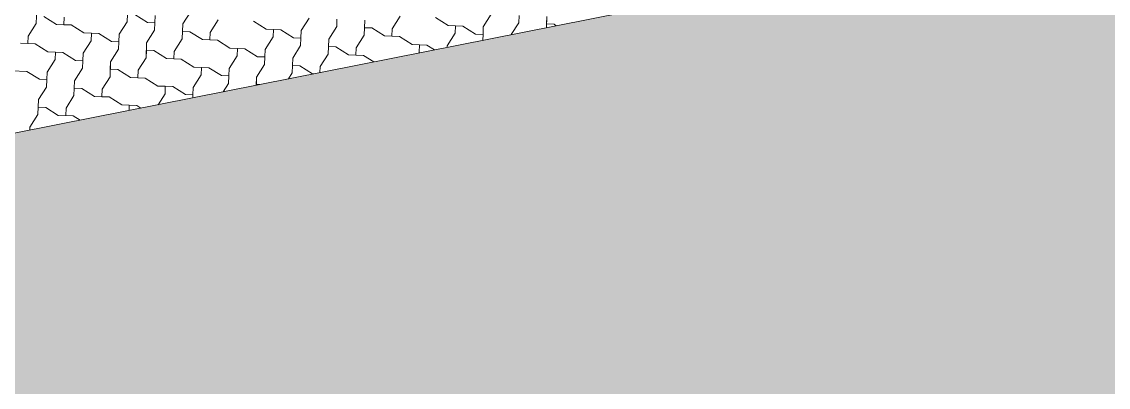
# Model space of a CAD drawing. Header units: metres. Extents: x -111189 to -108577, y -72951 to -72647.
# Drawn here: x -110727.85 to -110724.077, y -72942.957 to -72941.686 of the extents above; entities that cross this region are included whole.
import ezdxf

# ---------------------------------------------------------------- set-up
doc = ezdxf.new("R2010")
doc.units = ezdxf.units.M
doc.header["$MEASUREMENT"] = 0
doc.set_wipeout_variables(frame=1)
doc.linetypes.add('Dot & Dashed', pattern=[0.670278, 0.3175, -0.176389, 0, -0.176389])
doc.linetypes.add('Wipeout_Contour', pattern=[1, 0, -1])
for name, color, linetype in [('Planta Piso -1_1_0', 7, 'Continuous'), ('Planta Piso -1_1_01 - TERRENO PROPOSTO', 7, 'Continuous'), ('Planta Piso -1_1_02 - ESTRADAS', 7, 'Continuous'), ('Planta Piso -1_1_02 - PASSEIOS', 7, 'Continuous')]:
    doc.layers.add(name, color=color, linetype=linetype)

# ---------------------------------------------------------------- blocks, each defined once
blk = doc.blocks.new('*X139', base_point=(-110755.4355, -72968.689))
at = {"layer": 'Planta Piso -1_1_02 - PASSEIOS', "color": 253, "linetype": 'Continuous', "lineweight": 9, "ltscale": 1000}
for p, q in [((-110727.8005, -72941.6929), (-110727.7984, -72941.6412)), ((-110727.2913, -72941.6941), (-110727.2636, -72941.6503)), ((-110727.2913, -72941.6941), (-110727.2636, -72941.6503)), ((-110727.8281, -72941.7367), (-110727.8005, -72941.6929)), ((-110727.8281, -72941.7367), (-110727.8005, -72941.6929)), ((-110727.8005, -72941.6929), (-110727.7995, -72941.667)), ((-110727.7736, -72941.6681), (-110727.7298, -72941.6957)), ((-110727.7029, -72941.6709), (-110727.704, -72941.6967)), ((-110727.7029, -72941.6709), (-110727.704, -72941.6967)), ((-110727.512, -72941.7302), (-110727.4843, -72941.6865)), ((-110727.4843, -72941.6865), (-110727.4833, -72941.6606)), ((-110727.4574, -72941.6616), (-110727.4137, -72941.6893)), ((-110727.4137, -72941.6893), (-110727.3878, -72941.6903)), ((-110727.3888, -72941.7162), (-110727.3878, -72941.6903)), ((-110727.3888, -72941.7162), (-110727.3878, -72941.6903)), ((-110727.3868, -72941.6644), (-110727.3878, -72941.6903)), ((-110727.1958, -72941.7238), (-110727.1682, -72941.68)), ((-110727.1958, -72941.7238), (-110727.1682, -72941.68)), ((-110727.0458, -72941.6849), (-110727.002, -72941.7125)), ((-110727.0458, -72941.6849), (-110727.002, -72941.7125)), ((-110726.8796, -72941.7174), (-110726.852, -72941.6736)), ((-110726.7565, -72941.7033), (-110726.7555, -72941.6774)), ((-110726.7565, -72941.7033), (-110726.7555, -72941.6774)), ((-110726.661, -72941.733), (-110726.659, -72941.6812)), ((-110726.659, -72941.6812), (-110726.66, -72941.7071)), ((-110726.5635, -72941.7109), (-110726.5358, -72941.6672)), ((-110726.5635, -72941.7109), (-110726.5358, -72941.6672)), ((-110726.4135, -72941.672), (-110726.3697, -72941.6996)), ((-110726.4135, -72941.672), (-110726.3697, -72941.6996)), ((-110726.2473, -72941.7045), (-110726.2197, -72941.6607)), ((-110726.15, -72941.7312), (-110726.1242, -72941.6904)), ((-110726.15, -72941.7312), (-110726.1242, -72941.6904)), ((-110726.1242, -72941.6904), (-110726.1232, -72941.6645)), ((-110726.1242, -72941.6904), (-110726.1232, -72941.6645)), ((-110726.0282, -72941.707), (-110726.0266, -72941.6684)), ((-110726.0266, -72941.6684), (-110726.0277, -72941.6942)), ((-110727.7298, -72941.6957), (-110727.6781, -72941.6978)), ((-110727.6781, -72941.6978), (-110727.704, -72941.6967)), ((-110727.6781, -72941.6978), (-110727.6343, -72941.7254)), ((-110727.6781, -72941.6978), (-110727.6343, -72941.7254)), ((-110727.6343, -72941.7254), (-110727.6085, -72941.7264)), ((-110727.6343, -72941.7254), (-110727.5826, -72941.7274)), ((-110727.6095, -72941.7523), (-110727.6085, -72941.7264)), ((-110727.5826, -72941.7274), (-110727.5388, -72941.7551)), ((-110727.512, -72941.7302), (-110727.513, -72941.7561)), ((-110727.4165, -72941.7599), (-110727.3888, -72941.7162)), ((-110727.4165, -72941.7599), (-110727.3888, -72941.7162)), ((-110727.2933, -72941.7458), (-110727.2913, -72941.6941)), ((-110727.2933, -72941.7458), (-110727.2923, -72941.72)), ((-110727.2913, -72941.6941), (-110727.2923, -72941.72)), ((-110727.2664, -72941.721), (-110727.2923, -72941.72)), ((-110727.2664, -72941.721), (-110727.2227, -72941.7486)), ((-110727.1958, -72941.7238), (-110727.1968, -72941.7497)), ((-110727.1958, -72941.7238), (-110727.1968, -72941.7497)), ((-110727.002, -72941.7125), (-110726.9761, -72941.7135)), ((-110727.002, -72941.7125), (-110726.9503, -72941.7146)), ((-110726.9772, -72941.7394), (-110726.9761, -72941.7135)), ((-110726.9503, -72941.7146), (-110726.9065, -72941.7422)), ((-110726.8796, -72941.7174), (-110726.8807, -72941.7432)), ((-110726.7841, -72941.747), (-110726.7565, -72941.7033)), ((-110726.7841, -72941.747), (-110726.7565, -72941.7033)), ((-110726.661, -72941.733), (-110726.66, -72941.7071)), ((-110726.6341, -72941.7081), (-110726.66, -72941.7071)), ((-110726.6341, -72941.7081), (-110726.5904, -72941.7358)), ((-110726.5635, -72941.7109), (-110726.5645, -72941.7368)), ((-110726.5635, -72941.7109), (-110726.5645, -72941.7368)), ((-110726.3725, -72941.7703), (-110726.3448, -72941.7265)), ((-110726.3697, -72941.6996), (-110726.3438, -72941.7007)), ((-110726.3697, -72941.6996), (-110726.318, -72941.7017)), ((-110726.3448, -72941.7265), (-110726.3438, -72941.7007)), ((-110726.318, -72941.7017), (-110726.2742, -72941.7293)), ((-110726.2742, -72941.7293), (-110726.2483, -72941.7303)), ((-110726.2491, -72941.751), (-110726.2483, -72941.7303)), ((-110726.2491, -72941.751), (-110726.2483, -72941.7303)), ((-110726.2473, -72941.7045), (-110726.2483, -72941.7303)), ((-110726.0282, -72941.707), (-110726.0277, -72941.6942)), ((-110726.0018, -72941.6953), (-110726.0277, -72941.6942)), ((-110726.0018, -72941.6953), (-110725.9939, -72941.7002)), ((-110727.855, -72941.7615), (-110727.8033, -72941.7636)), ((-110727.8281, -72941.7367), (-110727.8291, -72941.7625)), ((-110727.8281, -72941.7367), (-110727.8291, -72941.7625)), ((-110727.8033, -72941.7636), (-110727.8291, -72941.7625)), ((-110727.8033, -72941.7636), (-110727.7595, -72941.7912)), ((-110727.8033, -72941.7636), (-110727.7595, -72941.7912)), ((-110727.6371, -72941.796), (-110727.6095, -72941.7523)), ((-110727.5388, -72941.7551), (-110727.513, -72941.7561)), ((-110727.514, -72941.782), (-110727.513, -72941.7561)), ((-110727.514, -72941.782), (-110727.513, -72941.7561)), ((-110727.4185, -72941.8116), (-110727.4165, -72941.7599)), ((-110727.4165, -72941.7599), (-110727.4175, -72941.7858)), ((-110727.321, -72941.7896), (-110727.2933, -72941.7458)), ((-110727.321, -72941.7896), (-110727.2933, -72941.7458)), ((-110727.2227, -72941.7486), (-110727.171, -72941.7507)), ((-110727.171, -72941.7507), (-110727.1968, -72941.7497)), ((-110727.171, -72941.7507), (-110727.1272, -72941.7783)), ((-110727.171, -72941.7507), (-110727.1272, -72941.7783)), ((-110727.0048, -72941.7832), (-110726.9772, -72941.7394)), ((-110726.9065, -72941.7422), (-110726.8807, -72941.7432)), ((-110726.8817, -72941.7691), (-110726.8807, -72941.7432)), ((-110726.8817, -72941.7691), (-110726.8807, -72941.7432)), ((-110726.7862, -72941.7988), (-110726.7841, -72941.747)), ((-110726.7841, -72941.747), (-110726.7852, -72941.7729)), ((-110726.6886, -72941.7767), (-110726.661, -72941.733)), ((-110726.6886, -72941.7767), (-110726.661, -72941.733)), ((-110726.5904, -72941.7358), (-110726.5386, -72941.7378)), ((-110726.5386, -72941.7378), (-110726.5645, -72941.7368)), ((-110726.5386, -72941.7378), (-110726.4949, -72941.7654)), ((-110726.5386, -72941.7378), (-110726.4949, -72941.7654)), ((-110726.4949, -72941.7654), (-110726.469, -72941.7665)), ((-110726.4949, -72941.7654), (-110726.4431, -72941.7675)), ((-110726.47, -72941.7923), (-110726.469, -72941.7665)), ((-110726.4431, -72941.7675), (-110726.4166, -72941.7842)), ((-110727.7595, -72941.7912), (-110727.7336, -72941.7922)), ((-110727.7595, -72941.7912), (-110727.7078, -72941.7932)), ((-110727.7347, -72941.8181), (-110727.7336, -72941.7922)), ((-110727.7078, -72941.7932), (-110727.664, -72941.8209)), ((-110727.6371, -72941.796), (-110727.6382, -72941.8219)), ((-110727.5416, -72941.8257), (-110727.514, -72941.782)), ((-110727.5416, -72941.8257), (-110727.514, -72941.782)), ((-110727.4185, -72941.8116), (-110727.4175, -72941.7858)), ((-110727.3916, -72941.7868), (-110727.4175, -72941.7858)), ((-110727.3916, -72941.7868), (-110727.3479, -72941.8144)), ((-110727.321, -72941.7896), (-110727.322, -72941.8155)), ((-110727.321, -72941.7896), (-110727.322, -72941.8155)), ((-110727.13, -72941.849), (-110727.1023, -72941.8052)), ((-110727.1272, -72941.7783), (-110727.1013, -72941.7793)), ((-110727.1272, -72941.7783), (-110727.0755, -72941.7804)), ((-110727.1023, -72941.8052), (-110727.1013, -72941.7793)), ((-110727.0755, -72941.7804), (-110727.0317, -72941.808)), ((-110727.0048, -72941.7832), (-110727.0058, -72941.809)), ((-110726.9093, -72941.8129), (-110726.8817, -72941.7691)), ((-110726.9093, -72941.8129), (-110726.8817, -72941.7691)), ((-110726.8138, -72941.8425), (-110726.7862, -72941.7988)), ((-110726.8138, -72941.8425), (-110726.7862, -72941.7988)), ((-110726.7862, -72941.7988), (-110726.7852, -72941.7729)), ((-110726.7593, -72941.7739), (-110726.7852, -72941.7729)), ((-110726.7593, -72941.7739), (-110726.7155, -72941.8016)), ((-110726.7155, -72941.8016), (-110726.6638, -72941.8036)), ((-110726.6886, -72941.7767), (-110726.6897, -72941.8026)), ((-110726.6886, -72941.7767), (-110726.6897, -72941.8026)), ((-110726.6638, -72941.8036), (-110726.6897, -72941.8026)), ((-110726.6638, -72941.8036), (-110726.628, -72941.8262)), ((-110726.6638, -72941.8036), (-110726.628, -72941.8262)), ((-110726.4718, -72941.7952), (-110726.47, -72941.7923)), ((-110726.3725, -72941.7703), (-110726.3727, -72941.7755)), ((-110727.7623, -72941.8619), (-110727.7347, -72941.8181)), ((-110727.664, -72941.8209), (-110727.6382, -72941.8219)), ((-110727.6392, -72941.8478), (-110727.6382, -72941.8219)), ((-110727.6392, -72941.8478), (-110727.6382, -72941.8219)), ((-110727.5437, -72941.8775), (-110727.5416, -72941.8257)), ((-110727.5416, -72941.8257), (-110727.5427, -72941.8516)), ((-110727.4461, -72941.8554), (-110727.4185, -72941.8116)), ((-110727.4461, -72941.8554), (-110727.4185, -72941.8116)), ((-110727.3479, -72941.8144), (-110727.2961, -72941.8165)), ((-110727.2961, -72941.8165), (-110727.322, -72941.8155)), ((-110727.2961, -72941.8165), (-110727.2524, -72941.8441)), ((-110727.2961, -72941.8165), (-110727.2524, -72941.8441)), ((-110727.0345, -72941.8787), (-110727.0069, -72941.8349)), ((-110727.0345, -72941.8787), (-110727.0069, -72941.8349)), ((-110727.0317, -72941.808), (-110727.0058, -72941.809)), ((-110727.0069, -72941.8349), (-110727.0058, -72941.809)), ((-110727.0069, -72941.8349), (-110727.0058, -72941.809)), ((-110726.9114, -72941.8646), (-110726.9093, -72941.8129)), ((-110726.9114, -72941.8646), (-110726.9103, -72941.8387)), ((-110726.9093, -72941.8129), (-110726.9103, -72941.8387)), ((-110726.8845, -72941.8397), (-110726.9103, -72941.8387)), ((-110726.8845, -72941.8397), (-110726.8407, -72941.8674)), ((-110726.8138, -72941.8425), (-110726.8146, -72941.8634)), ((-110726.8138, -72941.8425), (-110726.8146, -72941.8634)), ((-110727.8847, -72941.857), (-110727.833, -72941.8591)), ((-110727.833, -72941.8591), (-110727.7892, -72941.8867)), ((-110727.7623, -72941.8619), (-110727.7633, -72941.8877)), ((-110727.6668, -72941.8915), (-110727.6392, -72941.8478)), ((-110727.6668, -72941.8915), (-110727.6392, -72941.8478)), ((-110727.5713, -72941.9212), (-110727.5437, -72941.8775)), ((-110727.5713, -72941.9212), (-110727.5437, -72941.8775)), ((-110727.5437, -72941.8775), (-110727.5427, -72941.8516)), ((-110727.5168, -72941.8526), (-110727.5427, -72941.8516)), ((-110727.5168, -72941.8526), (-110727.473, -72941.8803)), ((-110727.473, -72941.8803), (-110727.4213, -72941.8823)), ((-110727.4461, -72941.8554), (-110727.4472, -72941.8813)), ((-110727.4461, -72941.8554), (-110727.4472, -72941.8813)), ((-110727.4213, -72941.8823), (-110727.4472, -72941.8813)), ((-110727.2552, -72941.9148), (-110727.2275, -72941.871)), ((-110727.2524, -72941.8441), (-110727.2265, -72941.8452)), ((-110727.2524, -72941.8441), (-110727.2006, -72941.8462)), ((-110727.2275, -72941.871), (-110727.2265, -72941.8452)), ((-110727.2006, -72941.8462), (-110727.1569, -72941.8738)), ((-110727.1569, -72941.8738), (-110727.131, -72941.8748)), ((-110727.132, -72941.9007), (-110727.131, -72941.8748)), ((-110727.132, -72941.9007), (-110727.131, -72941.8748)), ((-110727.13, -72941.849), (-110727.131, -72941.8748)), ((-110727.0356, -72941.9073), (-110727.0345, -72941.8787)), ((-110727.0345, -72941.8787), (-110727.0355, -72941.9045)), ((-110726.9244, -72941.8852), (-110726.9114, -72941.8646)), ((-110726.9244, -72941.8852), (-110726.9114, -72941.8646)), ((-110726.8407, -72941.8674), (-110726.8359, -72941.8676)), ((-110727.792, -72941.9573), (-110727.7644, -72941.9136)), ((-110727.792, -72941.9573), (-110727.7644, -72941.9136)), ((-110727.7892, -72941.8867), (-110727.7633, -72941.8877)), ((-110727.7644, -72941.9136), (-110727.7633, -72941.8877)), ((-110727.7644, -72941.9136), (-110727.7633, -72941.8877)), ((-110727.6689, -72941.9433), (-110727.6668, -72941.8915)), ((-110727.6689, -72941.9433), (-110727.6678, -72941.9174)), ((-110727.6668, -72941.8915), (-110727.6678, -72941.9174)), ((-110727.642, -72941.9184), (-110727.6678, -72941.9174)), ((-110727.642, -72941.9184), (-110727.5982, -72941.9461)), ((-110727.4213, -72941.8823), (-110727.3775, -72941.9099)), ((-110727.4213, -72941.8823), (-110727.3775, -72941.9099)), ((-110727.3775, -72941.9099), (-110727.3517, -72941.911)), ((-110727.3775, -72941.9099), (-110727.3258, -72941.912)), ((-110727.3527, -72941.9368), (-110727.3517, -72941.911)), ((-110727.3258, -72941.912), (-110727.282, -72941.9396)), ((-110727.2552, -72941.9148), (-110727.2562, -72941.9406)), ((-110727.1506, -72941.9301), (-110727.132, -72941.9007)), ((-110727.1506, -72941.9301), (-110727.132, -72941.9007)), ((-110727.0356, -72941.9073), (-110727.0355, -72941.9045)), ((-110727.0241, -72941.905), (-110727.0355, -72941.9045)), ((-110727.6965, -72941.987), (-110727.6689, -72941.9433)), ((-110727.6965, -72941.987), (-110727.6689, -72941.9433)), ((-110727.5982, -72941.9461), (-110727.5465, -72941.9481)), ((-110727.5713, -72941.9212), (-110727.5723, -72941.9471)), ((-110727.5713, -72941.9212), (-110727.5723, -72941.9471)), ((-110727.5465, -72941.9481), (-110727.5723, -72941.9471)), ((-110727.5465, -72941.9481), (-110727.5027, -72941.9757)), ((-110727.5465, -72941.9481), (-110727.5027, -72941.9757)), ((-110727.3769, -72941.9751), (-110727.3527, -72941.9368)), ((-110727.282, -72941.9396), (-110727.2562, -72941.9406)), ((-110727.2566, -72941.9512), (-110727.2562, -72941.9406)), ((-110727.2566, -72941.9512), (-110727.2562, -72941.9406)), ((-110727.794, -72942.0091), (-110727.792, -72941.9573)), ((-110727.794, -72942.0091), (-110727.793, -72941.9832)), ((-110727.792, -72941.9573), (-110727.793, -72941.9832)), ((-110727.7672, -72941.9842), (-110727.793, -72941.9832)), ((-110727.7672, -72941.9842), (-110727.7234, -72942.0119)), ((-110727.6965, -72941.987), (-110727.6975, -72942.0129)), ((-110727.6965, -72941.987), (-110727.6975, -72942.0129)), ((-110727.5027, -72941.9757), (-110727.4769, -72941.9768)), ((-110727.5027, -72941.9757), (-110727.451, -72941.9778)), ((-110727.4776, -72941.9951), (-110727.4769, -72941.9768)), ((-110727.451, -72941.9778), (-110727.4365, -72941.987)), ((-110727.8217, -72942.0528), (-110727.794, -72942.0091)), ((-110727.8217, -72942.0528), (-110727.794, -72942.0091)), ((-110727.7234, -72942.0119), (-110727.6717, -72942.0139)), ((-110727.6717, -72942.0139), (-110727.6975, -72942.0129)), ((-110727.6717, -72942.0139), (-110727.6478, -72942.029)), ((-110727.6717, -72942.0139), (-110727.6478, -72942.029)), ((-110727.8217, -72942.0528), (-110727.8221, -72942.0636)), ((-110727.8217, -72942.0528), (-110727.8221, -72942.0636))]:
    blk.add_line(p, q, dxfattribs=at)

msp = doc.modelspace()

# ---------------------------------------------------------------- hatches: boundary and pattern name
at = {"layer": 'Planta Piso -1_1_01 - TERRENO PROPOSTO', "linetype": 'Continuous', "lineweight": 0, "true_color": 0x939598, "transparency": 33554539}
msp.add_hatch(color=252, dxfattribs=at).paths.add_polyline_path([(-110746.6508, -72951.1828), (-110740.2464, -72951.1828), (-110737.7611, -72950.6884), (-110727.7202, -72948.691), (-110726.5777, -72948.4637), (-110722.7586, -72947.704), (-110721.2326, -72947.4005), (-110721.2326, -72940.7538), (-110724.0295, -72941.3098), (-110727.7187, -72942.043), (-110736.6252, -72943.8134), (-110739.0325, -72944.2918), (-110740.2322, -72944.5303), (-110744.0476, -72945.2887), (-110746.6508, -72945.8061)])

# ---------------------------------------------------------------- linework, layer by layer
at = {"layer": 'Planta Piso -1_1_02 - ESTRADAS', "color": 7, "linetype": 'Continuous', "lineweight": 13, "ltscale": 1000, "flags": 128}
msp.add_lwpolyline([(-110746.6508, -72945.8061), (-110744.0476, -72945.2887), (-110740.2322, -72944.5303), (-110739.0325, -72944.2918), (-110736.6252, -72943.8134), (-110727.7187, -72942.043), (-110724.0295, -72941.3098), (-110721.2326, -72940.7538)], dxfattribs=at)

# ---------------------------------------------------------------- next in the draw order: wipeouts: each hides what was drawn before it
at = {"color": 254, "linetype": 'Wipeout_Contour', "lineweight": 0, "ltscale": 1856403.940493357}
msp.add_wipeout([(-110746.6508, -72944.3431), (-110746.6508, -72945.8061), (-110744.0476, -72945.2887), (-110740.2322, -72944.5303), (-110739.0325, -72944.2918), (-110727.7187, -72942.043), (-110724.0295, -72941.3098), (-110721.2326, -72940.7538), (-110721.2326, -72939.3245), (-110724.3019, -72939.9305), (-110727.9937, -72940.6594), (-110739.3087, -72942.8934), (-110740.5087, -72943.1304), (-110744.325, -72943.8839)], dxfattribs=at).dxf.layer = 'Planta Piso -1_1_02 - PASSEIOS'

# ---------------------------------------------------------------- next in the draw order: linework, layer by layer
at = {"layer": 'Planta Piso -1_1_02 - PASSEIOS', "color": 7, "linetype": 'Continuous', "lineweight": 13, "ltscale": 1000, "flags": 128}
msp.add_lwpolyline([(-110721.2326, -72940.7538), (-110724.0295, -72941.3098), (-110727.7187, -72942.043), (-110739.0325, -72944.2918), (-110740.2322, -72944.5303), (-110744.0476, -72945.2887), (-110746.6508, -72945.8061)], dxfattribs=at)

# ---------------------------------------------------------------- next in the draw order: block references
at = {"layer": 'Planta Piso -1_1_0', "color": 7, "linetype": 'Dot & Dashed', "lineweight": 13, "ltscale": 10}
msp.add_blockref('*X139', (-110755.4355, -72968.689), dxfattribs=at)

doc.saveas('drawing.dxf')
